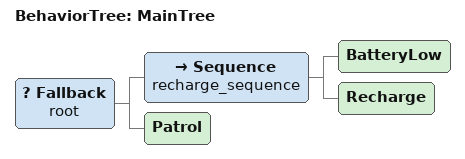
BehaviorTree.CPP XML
<root main_tree_to_execute="MainTree">
  <BehaviorTree ID="MainTree">
    <Fallback name="root">
      <Sequence name="recharge_sequence">
        <BatteryLow/>
        <Recharge/>
      </Sequence>
      <Patrol/>
    </Fallback>
  </BehaviorTree>
</root>
